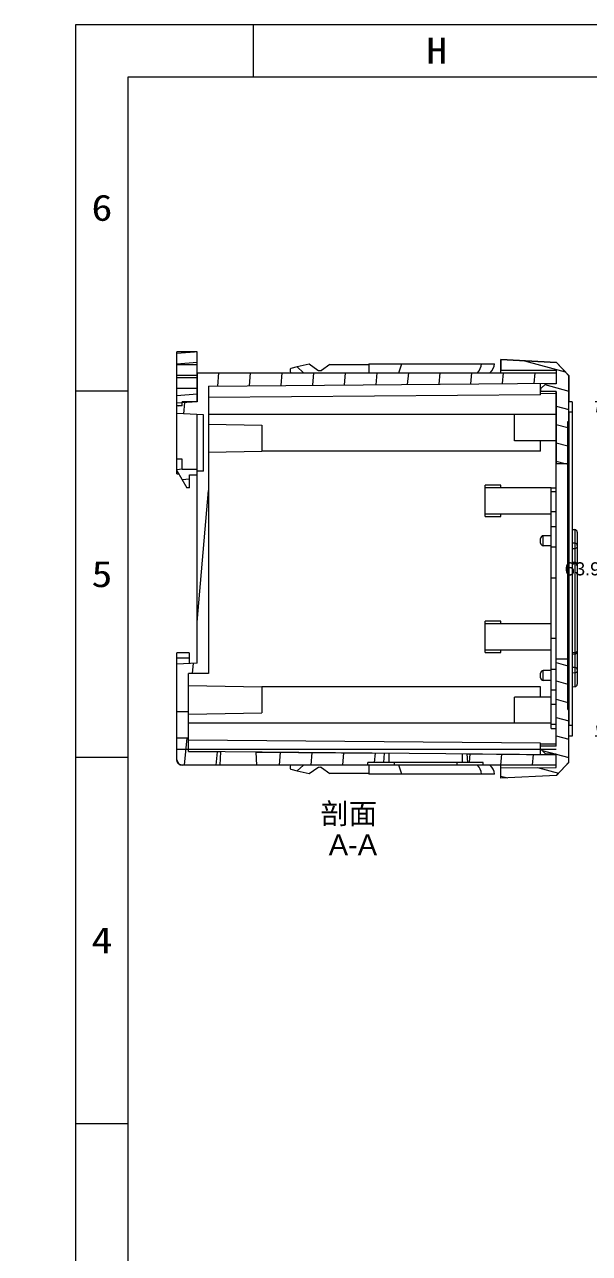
# Model space of a CAD drawing. Header units: millimetres. Extents: x 0 to 3909, y 0 to 1786.
# Drawn here: x 3305.6 to 3413.6, y 1550.8 to 1785.6 of the extents above; entities that cross this region are included whole.
import ezdxf
from ezdxf.enums import TextEntityAlignment as Align

# ---------------------------------------------------------------- set-up
doc = ezdxf.new("R2010")
doc.units = ezdxf.units.MM
doc.header["$MEASUREMENT"] = 0
doc.layers.get('0').update_dxf_attribs({"linetype": 'CONTINUOUS'})
doc.layers.get('Defpoints').update_dxf_attribs({"linetype": 'CONTINUOUS'})
doc.layers.add('dim', color=82, linetype='CONTINUOUS', lineweight=9)
doc.styles.get("Standard").update_dxf_attribs({"font": 'arial.ttf'})
doc.styles.add('TEXTSTYLE_0', font='txt', dxfattribs={"width": 0.8})
doc.dimstyles.get("Standard").update_dxf_attribs({"dimtxt": 0.18, "dimasz": 0.18, "dimexe": 0.18, "dimexo": 0.0625, "dimgap": 0.09, "dimtad": 0, "dimtih": 1, "dimtoh": 1, "dimdec": 4, "dimzin": 0, "dimdsep": 46, "dimtxsty": 'Standard', "dimcen": 0.09, "dimadec": 0, "dimazin": 0, "dimtfac": 1, "dimtdec": 4, "dimtofl": 0, "dimtmove": 0, "dimatfit": 3, "dimfxl": 0, "dimtolj": 1, "dimtzin": 0, "dimarcsym": 0})

# ---------------------------------------------------------------- blocks, each defined once
blk = doc.blocks.new('SUN_6HWZ35TKK40GSGJE8VEUYAXIAKM')
at = {"color": 7, "linetype": 'Continuous'}
for p, q in [((-594, 420), (0, 420)), ((-594, 0), (-594, 420)), ((-560, 410), (-560, 420)), ((-584, 410), (-10, 410)), ((-584, 10), (-584, 410)), ((-594, 350), (-584, 350)), ((-594, 280), (-584, 280)), ((-594, 210), (-584, 210))]:
    blk.add_line(p, q, dxfattribs=at)
at = {"color": 2, "style": 'TEXTSTYLE_0'}
for s, width, p, p2 in [('H', 0.792749, (-526.99, 412.53), (-522.99, 412.53)), ('6', 1.030029, (-590.99, 382.5), (-586.99, 382.5)), ('5', 1.030029, (-590.99, 312.5), (-586.99, 312.5)), ('4', 1.030029, (-590.99, 242.5), (-586.99, 242.5))]:
    blk.add_text(s, height=5, dxfattribs=dict(at, width=width)).set_placement(p, p2, align=Align.FIT)
blk = doc.blocks.new('*D45')
at = {"layer": 'Defpoints', "color": 0}
for p in [(3550.55, 1682.02), (3556.69, 1666.17)]:
    blk.add_point(p, dxfattribs=at)
at = {"layer": 'dim', "color": 0, "lineweight": -2}
for p, q in [((3553.53, 1674.1), (3553.71, 1674.1)), ((3553.62, 1674.01), (3553.62, 1674.19)), ((3561.63, 1653.42), (3557.41, 1664.3)), ((3563.63, 1653.42), (3561.63, 1653.42))]:
    blk.add_line(p, q, dxfattribs=at)
at = {"layer": 'dim', "color": 0}
blk.add_solid([(3557.72, 1664.42), (3557.1, 1664.18), (3556.69, 1666.17)], dxfattribs=at)
at = {"layer": 'dim', "color": 0, "insert": (3571.64, 1653.42), "char_height": 2.5, "attachment_point": 5}
blk.add_mtext('\\A1;∅17.0000', dxfattribs=at)
blk = doc.blocks.new('*D46')
at = {"layer": 'Defpoints', "color": 0}
for p in [(3546.8, 1687.9), (3560.44, 1660.29)]:
    blk.add_point(p, dxfattribs=at)
at = {"layer": 'dim', "color": 0, "lineweight": -2}
for p, q in [((3553.53, 1674.1), (3553.71, 1674.1)), ((3553.62, 1674.01), (3553.62, 1674.19)), ((3562.21, 1656.7), (3561.33, 1658.5)), ((3564.21, 1656.7), (3562.21, 1656.7))]:
    blk.add_line(p, q, dxfattribs=at)
at = {"layer": 'dim', "color": 0}
blk.add_solid([(3561.63, 1658.64), (3561.03, 1658.35), (3560.44, 1660.29)], dxfattribs=at)
at = {"layer": 'dim', "color": 0, "insert": (3572.23, 1656.7), "char_height": 2.5, "attachment_point": 5}
blk.add_mtext('\\A1;∅30.8000', dxfattribs=at)
blk = doc.blocks.new('*D47')
at = {"layer": 'Defpoints', "color": 0}
for p in [(3550.25, 1677.45), (3556.99, 1670.75)]:
    blk.add_point(p, dxfattribs=at)
at = {"layer": 'dim', "color": 0, "lineweight": -2}
for p, q in [((3553.53, 1674.1), (3553.71, 1674.1)), ((3553.62, 1674.01), (3553.62, 1674.19)), ((3565.76, 1662.03), (3558.41, 1669.34)), ((3567.76, 1662.03), (3565.76, 1662.03))]:
    blk.add_line(p, q, dxfattribs=at)
at = {"layer": 'dim', "color": 0}
blk.add_solid([(3558.64, 1669.57), (3558.17, 1669.1), (3556.99, 1670.75)], dxfattribs=at)
at = {"layer": 'dim', "color": 0, "insert": (3574.8, 1662.03), "char_height": 2.5, "attachment_point": 5}
blk.add_mtext('\\A1;∅9.5000', dxfattribs=at)
blk = doc.blocks.new('*D48')
at = {"layer": 'Defpoints', "color": 0}
for p in [(3530.63, 1656.73), (3532.34, 1655.68)]:
    blk.add_point(p, dxfattribs=at)
at = {"layer": 'dim', "color": 0, "lineweight": -2}
for p, q in [((3525.13, 1658.88), (3527.13, 1658.88)), ((3527.13, 1658.88), (3530.63, 1656.73))]:
    blk.add_line(p, q, dxfattribs=at)
at = {"layer": 'dim', "color": 0}
blk.add_solid([(3530.81, 1657.01), (3530.46, 1656.44), (3532.34, 1655.68)], dxfattribs=at)
at = {"layer": 'dim', "color": 0, "insert": (3516.58, 1658.88), "char_height": 2.5, "attachment_point": 5}
blk.add_mtext('\\A1;4-R2.0000', dxfattribs=at)
blk = doc.blocks.new('*D54')
at = {"layer": 'Defpoints', "color": 0}
for p in [(3445.53, 1713.53), (3415.17, 1649.63), (3445.53, 1649.63)]:
    blk.add_point(p, dxfattribs=at)
at = {"layer": 'dim', "color": 0, "lineweight": -2}
for p, q in [((3445.03, 1713.53), (3414.68, 1713.53)), ((3415.17, 1711.53), (3415.17, 1683.36)), ((3415.17, 1651.63), (3415.17, 1679.8)), ((3445.03, 1649.63), (3414.68, 1649.63))]:
    blk.add_line(p, q, dxfattribs=at)
at = {"layer": 'dim', "color": 0}
for points in [[(3414.84, 1711.53), (3415.51, 1711.53), (3415.17, 1713.53)], [(3414.84, 1651.63), (3415.51, 1651.63), (3415.17, 1649.63)]]:
    blk.add_solid(points, dxfattribs=at)
at = {"layer": 'dim', "color": 0, "insert": (3415.17, 1681.58), "char_height": 2.5, "attachment_point": 5}
blk.add_mtext('\\A1;63.9000', dxfattribs=at)
blk = doc.blocks.new('*D57')
at = {"layer": 'Defpoints', "color": 0}
for p in [(3562.15, 1682.47), (3545.09, 1665.73)]:
    blk.add_point(p, dxfattribs=at)
at = {"layer": 'dim', "color": 0, "lineweight": -2}
for p, q in [((3553.53, 1674.1), (3553.71, 1674.1)), ((3553.62, 1674.01), (3553.62, 1674.19)), ((3540.76, 1661.48), (3543.66, 1664.33)), ((3538.76, 1661.48), (3540.76, 1661.48))]:
    blk.add_line(p, q, dxfattribs=at)
at = {"layer": 'dim', "color": 0}
blk.add_solid([(3543.43, 1664.56), (3543.9, 1664.09), (3545.09, 1665.73)], dxfattribs=at)
at = {"layer": 'dim', "color": 0, "insert": (3530.74, 1661.48), "char_height": 2.5, "attachment_point": 5}
blk.add_mtext('\\A1;∅23.9000', dxfattribs=at)

msp = doc.modelspace()

# ---------------------------------------------------------------- hatches: boundary and pattern name
h = msp.add_hatch()
h.set_pattern_fill('DEFAULT__1', color=2, scale=2.00848, angle=5, style=0)
h.set_pattern_definition([(5, (3401.2143, 1420.1262), (-0.17505, 2.000837), [])])
h.paths.add_polyline_path([(3338.60505, 1699.57825), (3338.60505, 1700.57825), (3335.74505, 1700.57825), (3335.74505, 1702.57825), (3334.74505, 1702.57825), (3334.74505, 1700.36915), (3336.64505, 1697.07825), (3337.14505, 1697.07825), (3337.14505, 1699.57825)])
h.paths.add_polyline_path([(3338.60505, 1713.52825), (3338.60505, 1716.07825), (3334.74505, 1716.07825), (3334.74505, 1712.72825), (3335.74505, 1712.72825), (3335.74505, 1713.52825)])
h.paths.add_polyline_path([(3338.60505, 1720.57825), (3338.60505, 1723.07825), (3334.74505, 1723.07825), (3334.74505, 1720.57825)])
h = msp.add_hatch()
h.set_pattern_fill('DEFAULT__2', color=2, scale=3.383034, angle=165, style=0)
h.set_pattern_definition([(165, (3401.2143, 1420.1262), (-0.875594, -3.26776), [])])
h.paths.add_polyline_path([(3409.64505, 1711.52825), (3409.64505, 1713.52825), (3409.64505, 1709.72825), (3409.64505, 1707.72825), (3409.64505, 1656.72825), (3409.64505, 1654.72825), (3409.64505, 1649.62825), (3409.64505, 1651.62825)])
h.paths.add_polyline_path([(3409.44505, 1664.32825), (3407.24505, 1664.32825), (3407.24505, 1647.67825), (3404.24505, 1647.67825), (3404.24505, 1647.17825), (3405.24505, 1646.17825), (3407.24505, 1646.17825), (3407.24505, 1643.66157), (3396.64505, 1643.57832), (3396.64505, 1641.57825), (3407.27589, 1642.13539), (3409.64505, 1644.63197), (3409.64505, 1649.62825), (3409.64505, 1654.72825), (3409.44505, 1654.72825)])
h.paths.add_polyline_path([(3409.44505, 1701.67825), (3407.24505, 1701.67825), (3407.24505, 1715.47825), (3404.24505, 1715.47825), (3404.24505, 1715.97825), (3405.24505, 1716.97825), (3407.24505, 1716.97825), (3407.24505, 1719.49494), (3396.64505, 1719.57819), (3396.64505, 1721.57825), (3407.27589, 1721.02112), (3409.64505, 1718.52454), (3409.64505, 1713.52825), (3409.64505, 1709.72825), (3409.44505, 1709.72825)])
h = msp.add_hatch()
h.set_pattern_fill('DEFAULT__3', color=2, scale=6.019653, angle=85, style=0)
h.set_pattern_definition([(85, (3401.2143, 1420.126), (-5.99675, 0.52465), [])])
edge = h.paths.add_edge_path()
edge.add_line((3334.74505, 1645.07825), (3334.74505, 1649.27825))
edge.add_line((3334.74505, 1649.27825), (3336.94505, 1649.27825))
edge.add_line((3336.94505, 1649.27825), (3336.94505, 1646.69175))
edge.add_line((3336.94505, 1646.69175), (3343.07921, 1646.63822))
edge.add_line((3343.07921, 1646.63822), (3342.94505, 1644.07825))
edge.add_line((3342.94505, 1644.07825), (3335.74505, 1644.07825))
edge.add_spline(control_points=[(3335.74505, 1644.07825), (3335.15926, 1644.07825), (3334.74505, 1644.49247), (3334.74505, 1645.07825)], knot_values=[0, 0, 0, 0, 1, 1, 1, 1], degree=3, periodic=0)
h.paths.add_polyline_path([(3338.60505, 1663.57825), (3338.60505, 1700.28055), (3339.80505, 1700.28055), (3339.80505, 1711.01536), (3334.74505, 1711.28055), (3334.74505, 1713.28055), (3338.60505, 1713.48284), (3338.60505, 1719.07825), (3407.24505, 1719.07825), (3407.24505, 1717.07825), (3340.80505, 1716.49844), (3340.80505, 1661.57825), (3336.94505, 1661.57825), (3336.94505, 1654.27825), (3334.74505, 1654.27825), (3334.74505, 1663.37596)])
h.paths.add_polyline_path([(3407.24505, 1644.07825), (3407.24505, 1646.07825), (3390.15862, 1646.22737), (3390.24505, 1644.57825), (3393.24505, 1644.57825), (3393.24505, 1644.07825)])
h.paths.add_polyline_path([(3371.24505, 1644.07825), (3371.24505, 1644.57825), (3374.24505, 1644.57825), (3374.33871, 1646.36542), (3349.81397, 1646.57945), (3349.94505, 1644.07825)])

# ---------------------------------------------------------------- linework, layer by layer
at = {"color": 7, "linetype": 'Continuous'}
for p, q in [((3338.60505, 1723.07825), (3334.74505, 1723.07825)), ((3334.74505, 1699.78055), (3334.74505, 1723.07825)), ((3338.60505, 1723.07825), (3334.74505, 1723.07825)), ((3334.74505, 1720.57825), (3334.74505, 1723.07825)), ((3338.60505, 1713.48284), (3338.60505, 1723.07825)), ((3338.60505, 1720.57825), (3338.60505, 1723.07825)), ((3396.64505, 1721.57825), (3407.27589, 1721.02112)), ((3396.64505, 1719.07825), (3396.64505, 1721.57825)), ((3407.27589, 1721.02112), (3396.64505, 1721.57825)), ((3396.64505, 1721.57825), (3396.64505, 1719.57819)), ((3338.60505, 1720.57825), (3334.74505, 1720.57825)), ((3338.60505, 1720.57825), (3334.74505, 1720.57825)), ((3338.60505, 1719.07825), (3407.24505, 1719.07825)), ((3338.60505, 1719.07825), (3407.24505, 1719.07825)), ((3338.60505, 1719.07825), (3338.60505, 1713.48284)), ((3357.70757, 1720.18615), (3356.52454, 1719.85366)), ((3360.02309, 1720.70237), (3357.70757, 1720.18615)), ((3357.70757, 1720.18615), (3358.92943, 1719.07825)), ((3361.68518, 1719.52709), (3360.02309, 1720.70237)), ((3363.98062, 1720.65021), (3362.39228, 1719.52709)), ((3363.98062, 1720.65021), (3371.44505, 1720.65021)), ((3371.44505, 1720.77825), (3395.46137, 1720.77825)), ((3371.44505, 1720.77825), (3371.44505, 1719.07825)), ((3377.1298, 1719.07798), (3377.70796, 1720.77825)), ((3396.64505, 1719.57819), (3407.24505, 1719.49494)), ((3407.24505, 1719.49494), (3396.64505, 1719.57819)), ((3407.24505, 1719.49494), (3407.24505, 1716.97825)), ((3407.24505, 1719.49494), (3407.24505, 1716.97825)), ((3407.24505, 1719.07825), (3407.24505, 1717.07825)), ((3409.64505, 1718.52454), (3407.27589, 1721.02112)), ((3407.27982, 1721.01897), (3407.27589, 1721.02112)), ((3409.64505, 1718.52454), (3407.27589, 1721.02112)), ((3338.60505, 1718.57825), (3334.74505, 1718.57825)), ((3338.60505, 1718.07825), (3334.74505, 1718.07825)), ((3340.80505, 1716.49844), (3407.24505, 1717.07825)), ((3340.80505, 1716.49844), (3407.24505, 1717.07825)), ((3404.24505, 1714.87825), (3404.24505, 1717.05207)), ((3404.24505, 1715.97825), (3405.24505, 1716.97825)), ((3404.24505, 1715.97825), (3405.24505, 1716.97825)), ((3407.24505, 1716.97825), (3405.24505, 1716.97825)), ((3407.24505, 1716.97825), (3405.24505, 1716.97825)), ((3409.64505, 1644.63197), (3409.64505, 1718.52454)), ((3409.64505, 1718.52454), (3409.64505, 1713.52825)), ((3338.60505, 1716.07825), (3334.74505, 1716.07825)), ((3338.60505, 1716.07825), (3334.74505, 1716.07825)), ((3334.74505, 1712.72825), (3334.74505, 1716.07825)), ((3338.60505, 1713.52825), (3338.60505, 1716.07825)), ((3340.80505, 1716.49844), (3340.80505, 1661.57825)), ((3340.80505, 1716.49844), (3340.80505, 1661.57825)), ((3404.24505, 1714.87825), (3340.80505, 1714.32462)), ((3407.24505, 1715.07833), (3404.24353, 1715.05214)), ((3404.24505, 1715.97825), (3404.24505, 1715.47825)), ((3407.24505, 1715.47825), (3404.24505, 1715.47825)), ((3407.24505, 1715.47825), (3404.24505, 1715.47825)), ((3407.24505, 1647.67825), (3407.24505, 1715.47825)), ((3407.24505, 1715.47825), (3407.24505, 1701.67825)), ((3338.60505, 1713.48284), (3334.74505, 1713.28055)), ((3338.60505, 1713.48284), (3334.74505, 1713.28055)), ((3334.74505, 1711.28055), (3334.74505, 1713.28055)), ((3335.74505, 1712.72825), (3334.74505, 1712.72825)), ((3335.74505, 1712.72825), (3334.74505, 1712.72825)), ((3338.60505, 1713.52825), (3335.74505, 1713.52825)), ((3335.74505, 1712.72825), (3335.74505, 1713.52825)), ((3335.74505, 1712.72825), (3335.74505, 1713.52825)), ((3338.60505, 1713.52825), (3335.74505, 1713.52825)), ((3410.24505, 1713.52825), (3409.64505, 1713.52825)), ((3409.64505, 1709.72825), (3409.64505, 1713.52825)), ((3409.64505, 1709.72825), (3409.64505, 1713.52825)), ((3409.64505, 1711.52825), (3409.64505, 1713.52825)), ((3410.24505, 1713.52825), (3410.24505, 1649.62825)), ((3339.80505, 1711.01536), (3334.74505, 1711.28055)), ((3339.80505, 1711.01536), (3334.74505, 1711.28055)), ((3338.60505, 1663.57825), (3338.60505, 1711.07825)), ((3339.80505, 1700.28055), (3339.80505, 1711.01536)), ((3339.80505, 1700.28055), (3339.80505, 1711.01536)), ((3407.24505, 1711.07825), (3340.80505, 1711.07825)), ((3399.24505, 1706.07912), (3399.24505, 1711.07739)), ((3409.44505, 1654.72825), (3409.44505, 1709.72825)), ((3409.44505, 1709.72825), (3409.64505, 1709.72825)), ((3409.44505, 1709.72825), (3409.44505, 1701.67825)), ((3409.44505, 1709.72825), (3409.64505, 1709.72825)), ((3410.24505, 1711.52825), (3409.64505, 1711.52825)), ((3409.64505, 1711.52825), (3409.64505, 1651.62825)), ((3409.64505, 1707.72825), (3409.64505, 1709.72825)), ((3340.80505, 1709.25525), (3350.94505, 1709.07825)), ((3350.94505, 1709.07825), (3350.94505, 1704.07825)), ((3409.64505, 1707.72825), (3409.44505, 1707.72825)), ((3409.64505, 1656.72825), (3409.64505, 1707.72825)), ((3407.24505, 1706.07825), (3399.24505, 1706.07825)), ((3404.24505, 1704.07825), (3404.24505, 1706.07825)), ((3340.80505, 1703.90126), (3350.94505, 1704.07825)), ((3404.24505, 1704.07825), (3350.94505, 1704.07825)), ((3335.74505, 1702.57825), (3334.74505, 1702.57825)), ((3335.74505, 1702.57825), (3334.74505, 1702.57825)), ((3334.74505, 1700.36915), (3334.74505, 1702.57825)), ((3334.74505, 1700.36915), (3336.64505, 1697.07825)), ((3334.74505, 1700.36915), (3336.64505, 1697.07825)), ((3335.74505, 1700.57825), (3335.74505, 1702.57825)), ((3335.74505, 1700.57825), (3335.74505, 1702.57825)), ((3338.60505, 1700.57825), (3335.74505, 1700.57825)), ((3338.60505, 1700.57825), (3335.74505, 1700.57825)), ((3338.60505, 1699.57825), (3338.60505, 1700.57825)), ((3339.80505, 1700.28055), (3338.60505, 1700.28055)), ((3339.80505, 1700.28055), (3338.60505, 1700.28055)), ((3338.60505, 1663.57825), (3338.60505, 1700.28055)), ((3409.44505, 1701.67825), (3407.24505, 1701.67825)), ((3409.44505, 1701.67825), (3407.24505, 1701.67825)), ((3334.74505, 1699.78055), (3335.09548, 1699.76218)), ((3337.14505, 1699.57825), (3338.60505, 1699.57825)), ((3337.14505, 1697.07825), (3337.14505, 1699.57825)), ((3337.14505, 1697.07825), (3337.14505, 1699.57825)), ((3337.14505, 1699.57825), (3338.60505, 1699.57825)), ((3337.14505, 1697.07825), (3336.64505, 1697.07825)), ((3337.14505, 1697.07825), (3336.64505, 1697.07825)), ((3393.64505, 1691.57825), (3393.64505, 1697.57825)), ((3396.64505, 1697.57825), (3393.64505, 1697.57825)), ((3406.24505, 1697.07825), (3393.64505, 1697.07825)), ((3396.64505, 1697.07825), (3396.64505, 1697.57825)), ((3406.24505, 1697.09647), (3407.24505, 1697.09647)), ((3406.24505, 1651.09692), (3406.24505, 1697.09601)), ((3406.24505, 1696.36612), (3407.24505, 1696.36612)), ((3406.24505, 1692.07825), (3393.64505, 1692.07825)), ((3393.64505, 1691.57825), (3396.64505, 1691.57825)), ((3396.64505, 1691.57825), (3396.64505, 1692.07825)), ((3407.24505, 1692.46764), (3406.24505, 1692.46764)), ((3406.24505, 1689.72154), (3407.24505, 1689.72154)), ((3410.24505, 1689.13684), (3410.77122, 1689.10926)), ((3410.77122, 1689.10926), (3410.77122, 1659.08367)), ((3411.24505, 1688.6092), (3411.24505, 1659.58374)), ((3404.24505, 1686.52195), (3404.24505, 1687.42113)), ((3404.74505, 1686.02154), (3404.74505, 1687.92154)), ((3406.24505, 1687.92154), (3404.74505, 1687.92154)), ((3410.77122, 1686.48992), (3410.24505, 1686.51268)), ((3406.24505, 1686.02154), (3404.74505, 1686.02154)), ((3407.24505, 1685.73644), (3406.24505, 1685.73644)), ((3410.24505, 1685.4546), (3410.77122, 1685.4741)), ((3410.24505, 1682.88547), (3410.77122, 1682.85789)), ((3410.77122, 1682.56915), (3410.24505, 1682.58472)), ((3407.24505, 1679.84647), (3406.24505, 1679.84647)), ((3393.64505, 1665.57825), (3393.64505, 1671.57825)), ((3396.64505, 1671.57825), (3393.64505, 1671.57825)), ((3406.24505, 1671.07825), (3393.64505, 1671.07825)), ((3396.64505, 1671.07825), (3396.64505, 1671.57825)), ((3406.24505, 1668.34647), (3407.24505, 1668.34647)), ((3337.09505, 1665.56927), (3334.74505, 1665.52825)), ((3334.74505, 1645.07825), (3334.74505, 1665.52825)), ((3337.09505, 1665.56927), (3337.09505, 1663.49912)), ((3406.24505, 1666.07825), (3393.64505, 1666.07825)), ((3393.64505, 1665.57825), (3396.64505, 1665.57825)), ((3396.64505, 1665.57825), (3396.64505, 1666.07825)), ((3410.24505, 1665.60822), (3410.77122, 1665.62378)), ((3410.24505, 1665.30747), (3410.77122, 1665.33505)), ((3337.09505, 1664.52825), (3334.74505, 1664.52825)), ((3338.60505, 1663.57825), (3334.74505, 1663.37596)), ((3338.60505, 1663.57825), (3334.74505, 1663.37596)), ((3334.74505, 1654.27825), (3334.74505, 1663.37596)), ((3409.44505, 1664.32825), (3407.24505, 1664.32825)), ((3407.24505, 1647.67825), (3407.24505, 1664.32825)), ((3409.44505, 1664.32825), (3407.24505, 1664.32825)), ((3409.44505, 1654.72825), (3409.44505, 1664.32825)), ((3410.77122, 1662.71884), (3410.24505, 1662.73834)), ((3340.80505, 1661.57825), (3336.94505, 1661.57825)), ((3336.94505, 1646.69175), (3336.94505, 1661.57825)), ((3336.94505, 1654.27825), (3336.94505, 1661.57825)), ((3340.80505, 1661.57825), (3336.94505, 1661.57825)), ((3404.24505, 1660.77181), (3404.24505, 1661.67099)), ((3404.74505, 1660.2714), (3404.74505, 1662.1714)), ((3406.24505, 1662.1714), (3404.74505, 1662.1714)), ((3406.24505, 1662.45649), (3407.24505, 1662.45649)), ((3410.77122, 1661.70302), (3410.24505, 1661.68026)), ((3336.94505, 1659.32263), (3350.94505, 1659.07825)), ((3404.24505, 1659.07825), (3350.94505, 1659.07825)), ((3350.94505, 1659.07825), (3350.94505, 1654.07825)), ((3404.24505, 1657.07825), (3404.24505, 1659.07825)), ((3406.24505, 1660.2714), (3404.74505, 1660.2714)), ((3406.24505, 1658.4714), (3407.24505, 1658.4714)), ((3410.24505, 1659.0561), (3410.77122, 1659.08367)), ((3406.24505, 1657.07825), (3399.24505, 1657.07825)), ((3399.24505, 1652.07912), (3399.24505, 1657.07739)), ((3406.24505, 1655.72529), (3407.24505, 1655.72529)), ((3409.64505, 1656.72825), (3409.44505, 1656.72825)), ((3409.64505, 1654.72825), (3409.64505, 1656.72825)), ((3336.94505, 1654.27825), (3334.74505, 1654.27825)), ((3336.94505, 1654.27825), (3334.74505, 1654.27825)), ((3336.94505, 1653.83388), (3350.94505, 1654.07825)), ((3409.64505, 1654.72825), (3409.44505, 1654.72825)), ((3409.44505, 1654.72825), (3409.64505, 1654.72825)), ((3409.64505, 1649.62825), (3409.64505, 1654.72825)), ((3409.64505, 1649.62825), (3409.64505, 1654.72825)), ((3406.24505, 1652.07825), (3336.94505, 1652.07825)), ((3407.24505, 1651.82681), (3406.24505, 1651.82681)), ((3406.24505, 1651.09647), (3407.24505, 1651.09647)), ((3410.24505, 1651.62825), (3409.64505, 1651.62825)), ((3409.64505, 1649.62825), (3409.64505, 1651.62825)), ((3334.74505, 1649.27825), (3336.94505, 1649.27825)), ((3334.74505, 1649.27825), (3336.94505, 1649.27825)), ((3334.74505, 1645.07825), (3334.74505, 1649.27825)), ((3336.94505, 1646.69175), (3336.94505, 1649.27825)), ((3404.24505, 1648.27825), (3336.94505, 1648.86557)), ((3410.24505, 1649.62825), (3409.64505, 1649.62825)), ((3409.64505, 1644.63197), (3409.64505, 1649.62825)), ((3334.74505, 1647.14802), (3407.24505, 1647.14802)), ((3407.24505, 1646.07825), (3336.94505, 1646.69175)), ((3336.94505, 1646.69175), (3343.07921, 1646.63822)), ((3343.07921, 1646.63822), (3342.94505, 1644.07825)), ((3343.07921, 1646.63822), (3342.94505, 1644.07825)), ((3349.81397, 1646.57945), (3349.94505, 1644.07825)), ((3349.81397, 1646.57945), (3374.33871, 1646.36542)), ((3349.81397, 1646.57945), (3349.94505, 1644.07825)), ((3374.33871, 1646.36542), (3374.24505, 1644.57825)), ((3374.33871, 1646.36542), (3374.24505, 1644.57825)), ((3375.24505, 1646.35751), (3375.24505, 1644.57825)), ((3407.24505, 1648.07818), (3404.24353, 1648.10437)), ((3404.24505, 1646.10443), (3404.24505, 1648.27825)), ((3407.24505, 1647.67825), (3404.24505, 1647.67825)), ((3407.24505, 1647.67825), (3404.24505, 1647.67825)), ((3404.24505, 1647.17825), (3404.24505, 1647.67825)), ((3404.24505, 1647.17825), (3405.24505, 1646.17825)), ((3404.24505, 1647.17825), (3405.24505, 1646.17825)), ((3407.24505, 1644.07825), (3335.74505, 1644.07825)), ((3342.94505, 1644.07825), (3335.74505, 1644.07825)), ((3371.24505, 1644.07825), (3349.94505, 1644.07825)), ((3358.92943, 1644.07825), (3357.70757, 1642.97036)), ((3371.24505, 1644.07825), (3371.24505, 1644.57825)), ((3393.24505, 1644.57825), (3371.24505, 1644.57825)), ((3374.24505, 1644.57825), (3371.24505, 1644.57825)), ((3371.24505, 1644.07825), (3371.24505, 1644.57825)), ((3371.44505, 1644.07825), (3371.44505, 1642.37825)), ((3376.24505, 1644.57825), (3376.24505, 1644.07825)), ((3377.70796, 1642.37825), (3377.1298, 1644.07853)), ((3388.24505, 1644.57825), (3388.24505, 1644.07825)), ((3389.24505, 1646.23534), (3389.24505, 1644.57825)), ((3390.15862, 1646.22737), (3390.24505, 1644.57825)), ((3390.15862, 1646.22737), (3407.24505, 1646.07825)), ((3390.15862, 1646.22737), (3390.24505, 1644.57825)), ((3393.24505, 1644.57825), (3390.24505, 1644.57825)), ((3393.24505, 1644.07825), (3393.24505, 1644.57825)), ((3393.24505, 1644.07825), (3393.24505, 1644.57825)), ((3407.24505, 1644.07825), (3393.24505, 1644.07825)), ((3396.64505, 1641.57825), (3396.64505, 1644.07825)), ((3407.24505, 1646.17825), (3405.24505, 1646.17825)), ((3407.24505, 1646.17825), (3405.24505, 1646.17825)), ((3407.24505, 1643.66157), (3407.24505, 1646.17825)), ((3407.24505, 1643.66157), (3407.24505, 1646.17825)), ((3407.24505, 1644.07825), (3407.24505, 1646.07825)), ((3409.64505, 1644.63197), (3407.27589, 1642.13539)), ((3409.64505, 1644.63197), (3407.27589, 1642.13539)), ((3356.52454, 1643.30285), (3357.70757, 1642.97036)), ((3357.70757, 1642.97036), (3360.02309, 1642.45414)), ((3360.02309, 1642.45414), (3361.68518, 1643.62942)), ((3362.39228, 1643.62942), (3363.98062, 1642.5063)), ((3371.44505, 1642.5063), (3363.98062, 1642.5063)), ((3395.46137, 1642.37825), (3371.44505, 1642.37825)), ((3396.64505, 1643.57832), (3407.24505, 1643.66157)), ((3396.64505, 1643.57832), (3407.24505, 1643.66157)), ((3396.64505, 1641.57825), (3396.64505, 1643.57832)), ((3407.27589, 1642.13539), (3396.64505, 1641.57825)), ((3407.27589, 1642.13539), (3396.64505, 1641.57825)), ((3407.27589, 1642.13539), (3407.27988, 1642.13759))]:
    msp.add_line(p, q, dxfattribs=at)
for points in [[(3409.59688, 1718.57546), (3409.02479, 1719.17864), (3408.09302, 1720.16147), (3407.28026, 1721.01894)], [(3407.28037, 1642.13762), (3408.09305, 1642.99503), (3409.02481, 1643.97786), (3409.61397, 1644.59905)]]:
    msp.add_lwpolyline(points, dxfattribs=at)
for centre, radius, start, end in [((3410.74505, 1688.60995), 0.5, 0, 87), ((3404.74505, 1687.42154), 0.5, 90, 180), ((3404.74505, 1686.52154), 0.5, 180, 270), ((3410.74505, 1682.35858), 0.5, 0, 87), ((3410.74505, 1665.83436), 0.5, 273, 0), ((3404.74505, 1661.6714), 0.5, 90, 180), ((3404.74505, 1660.7714), 0.5, 180, 270), ((3410.74505, 1659.58299), 0.5, 273, 0), ((3335.74505, 1645.07825), 1, 180, 270)]:
    msp.add_arc(centre, radius, start, end, dxfattribs=at)
for centre, major_axis, ratio, start_param, end_param in [((3357.01073, 1718.93782), (-0.53342, 0.89566), 0.427100764, -0.114562657, 1.166362973), ((3390.40455, 1720.77825), (1.95013, 1.64103), 0.967116432, -1.470540293, -0.716055352), ((3392.94842, 1720.77825), (1.95713, 1.76777), 0.903244652, -1.536048442, -0.785398163), ((3357.01073, 1644.21869), (0.53342, 0.89566), 0.427100764, -4.307919219, -3.027029997), ((3390.40455, 1642.37825), (-1.95013, 1.64103), 0.967116432, -2.425537302, -1.671301111), ((3392.94842, 1642.37825), (-1.95713, 1.76777), 0.903244652, -2.35619449, -1.605545921)]:
    msp.add_ellipse(centre, major_axis=major_axis, ratio=ratio, start_param=start_param, end_param=end_param, dxfattribs=at)
for points, start_tangent, end_tangent in [([(3362.39228, 1719.52709), (3362.16723, 1719.43543), (3361.91033, 1719.43541), (3361.68518, 1719.52709)], (-0.816496582, -0.577350267), (-0.816496582, 0.577350267)), ([(3411.24505, 1686.07772), (3411.18236, 1686.27783), (3411.01001, 1686.42776), (3410.77122, 1686.48992)], (0, 1), (-0.999065426, 0.043223542)), ([(3411.24505, 1685.82717), (3411.18236, 1685.65576), (3411.01001, 1685.52734), (3410.77122, 1685.4741)], (0, -1), (-0.999314063, -0.037032477)), ([(3411.01001, 1682.52666), (3410.77122, 1682.56915)], (-0.946351706, 0.323138437), (-0.999562885, 0.029564152)), ([(3411.18236, 1682.42416), (3411.01001, 1682.52666)], (-0.683844795, 0.729627505), (-0.946351704, 0.32313844)), ([(3411.24505, 1682.28736), (3411.18236, 1682.42416)], (0, 1), (-0.683844797, 0.729627504)), ([(3411.01001, 1665.66627), (3410.77122, 1665.62378)], (-0.946351721, -0.323138391), (-0.999562885, -0.029564155)), ([(3411.18236, 1665.76877), (3411.01001, 1665.66627)], (-0.683844761, -0.729627537), (-0.946351722, -0.32313839)), ([(3411.24505, 1665.90558), (3411.18236, 1665.76877)], (0, -1), (-0.683844761, -0.729627537)), ([(3411.24505, 1662.36577), (3411.18236, 1662.53718), (3411.01001, 1662.6656), (3410.77122, 1662.71884)], (0, 1), (-0.999314063, 0.037032477)), ([(3411.24505, 1662.11522), (3411.18236, 1661.91511), (3411.01001, 1661.76517), (3410.77122, 1661.70302)], (0, -1), (-0.999065426, -0.043223542)), ([(3335.74505, 1644.07825), (3335.72286, 1644.0785), (3335.70047, 1644.07925), (3335.67791, 1644.08051), (3335.6552, 1644.0823), (3335.63234, 1644.08463), (3335.60936, 1644.0875), (3335.58627, 1644.09094), (3335.56309, 1644.09495), (3335.53984, 1644.09954), (3335.51655, 1644.10471), (3335.49322, 1644.11048), (3335.46989, 1644.11686), (3335.44658, 1644.12384), (3335.4233, 1644.13143), (3335.40009, 1644.13964), (3335.37696, 1644.14847), (3335.35393, 1644.15791), (3335.33104, 1644.16798), (3335.30831, 1644.17867), (3335.28576, 1644.18997), (3335.26341, 1644.20189), (3335.24129, 1644.21441), (3335.21943, 1644.22754), (3335.19784, 1644.24126), (3335.17656, 1644.25557), (3335.1556, 1644.27045), (3335.13499, 1644.2859), (3335.11475, 1644.3019), (3335.09491, 1644.31844), (3335.07548, 1644.33551), (3335.05648, 1644.35308), (3335.03794, 1644.37115), (3335.01988, 1644.38969), (3335.0023, 1644.40868), (3334.98524, 1644.42811), (3334.9687, 1644.44796), (3334.9527, 1644.46819), (3334.93725, 1644.4888), (3334.92236, 1644.50976), (3334.90806, 1644.53104), (3334.89433, 1644.55263), (3334.88121, 1644.57449), (3334.86868, 1644.59661), (3334.85677, 1644.61896), (3334.84546, 1644.64151), (3334.83478, 1644.66425), (3334.82471, 1644.68714), (3334.81526, 1644.71016), (3334.80644, 1644.73329), (3334.79823, 1644.75651), (3334.79063, 1644.77978), (3334.78365, 1644.8031), (3334.77728, 1644.82643), (3334.77151, 1644.84975), (3334.76633, 1644.87304), (3334.76175, 1644.89629), (3334.75774, 1644.91947), (3334.7543, 1644.94256), (3334.75142, 1644.96554), (3334.7491, 1644.9884), (3334.74731, 1645.01112), (3334.74605, 1645.03367), (3334.7453, 1645.05606), (3334.74505, 1645.07825)], (-1, 0), (0, 1)), ([(3361.68518, 1643.62942), (3361.91023, 1643.72108), (3362.16713, 1643.7211), (3362.39228, 1643.62942)], (0.816496582, 0.577350267), (0.816496582, -0.577350267))]:
    msp.add_spline(points, degree=3, dxfattribs=dict(at, start_tangent=start_tangent, end_tangent=end_tangent))

# ---------------------------------------------------------------- block references
msp.add_blockref('SUN_6HWZ35TKK40GSGJE8VEUYAXIAKM', (3909.39621, 1365.61144))

# ---------------------------------------------------------------- texts
at = {"color": 2, "linetype": 'Continuous', "insert": (3372.99505, 1636.79988), "char_height": 3.96875, "width": 19.0499992, "attachment_point": 3, "line_spacing_factor": 0.9}
msp.add_mtext('剖面 A-A', dxfattribs=at)

# ---------------------------------------------------------------- dimensions: what is measured, and where the dimension line sits
at = {"layer": 'dim'}
dim = msp.add_linear_dim(base=(3415.17486, 1649.62825), p1=(3445.53357, 1713.52825), p2=(3445.53357, 1649.62825), angle=90, dimstyle='Standard', override={"dimtxt": 2.5, "dimasz": 2, "dimexe": 0.49975, "dimexo": 0.49975, "dimgap": 0.49975}, dxfattribs=at)
dim.commit()
dim.dimension.update_dxf_attribs({"geometry": '*D54', "text_midpoint": (3415.17486, 1681.57825), "dimtype": 160})
for base, picture, middle in [((3560.4425121852, 1660.28948467), '*D46', (3572.230173378, 1656.7032552597)), ((3545.0918312689, 1665.7269690843), '*D57', (3530.7426046309, 1661.4750263556)), ((3556.6893296389, 1666.1694275655), '*D45', (3571.6409600935, 1653.4163098698)), ((3556.9897355708, 1670.7472900992), '*D47', (3574.804285405, 1662.0273219807))]:
    dim = msp.add_linear_dim(base=base, p1=(0, 0), p2=(0, 0), dimstyle='Standard', override={"dimtxt": 2.5, "dimasz": 2, "dimexe": 0.49975, "dimexo": 0.49975, "dimgap": 0.49975}, dxfattribs=at)
    dim.commit()
    dim.dimension.update_dxf_attribs({"geometry": picture, "text_midpoint": middle, "dimtype": 160})
dim = msp.add_linear_dim(base=(3530.6322035923, 1656.7282542794), p1=(0, 0), p2=(0, 0), text='4-<>', dimstyle='Standard', override={"dimtxt": 2.5, "dimasz": 2, "dimexe": 0.49975, "dimexo": 0.49975, "dimgap": 0.49975}, dxfattribs=at)
dim.commit()
dim.dimension.update_dxf_attribs({"geometry": '*D48', "text_midpoint": (3516.5775023372, 1658.8766686231), "dimtype": 160})

doc.saveas('drawing.dxf')
